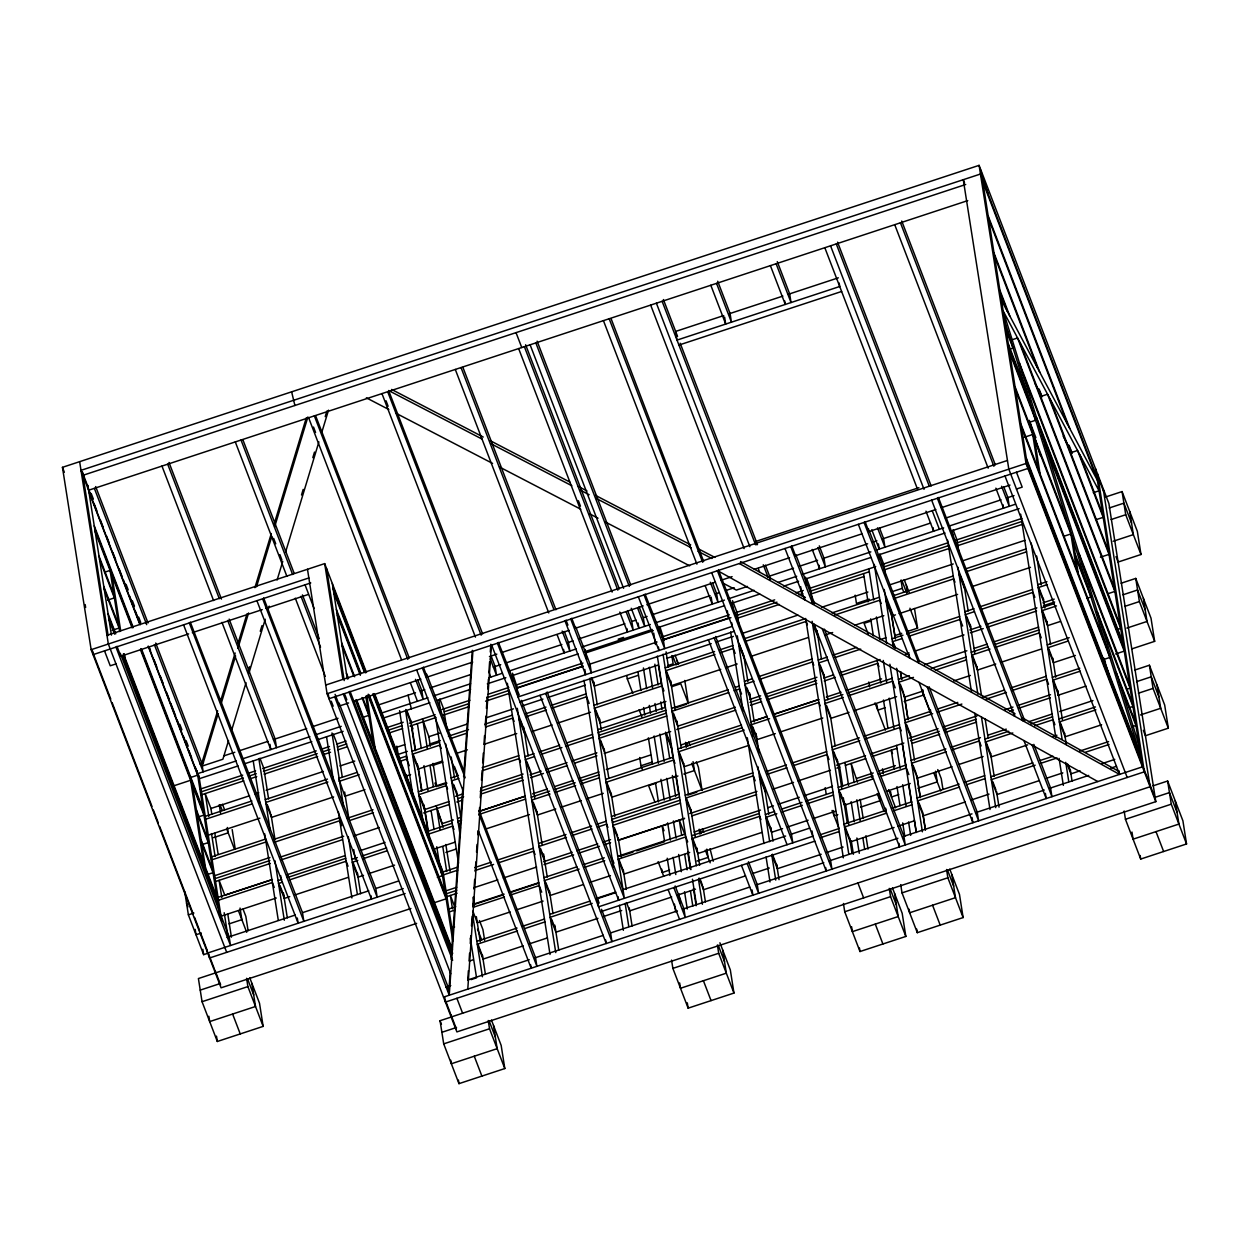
<?xml version="1.0" encoding="UTF-8"?>
<svg xmlns="http://www.w3.org/2000/svg" width="1249" height="1249" viewBox="0 0 1249 1249"><rect width="100%" height="100%" fill="white"/><g stroke="black" fill="none" stroke-linecap="round" stroke-linejoin="round"><path stroke-width="1.5" d="M448.797 992.315L450.264 970.941M451.061 959.294L462.817 788.306M463.629 776.644L472.309 650.354M334.716 696.833L449.25 995.219L472.887 651.307M467.719 980.387L468.391 970.676M469.062 960.965L469.593 953.19M470.264 943.479L470.795 935.704M471.466 925.993L472.122 916.266M472.793 906.555L473.465 896.844M473.996 889.069L474.667 879.358M475.198 871.583L475.869 861.872M476.54 852.146L477.071 844.386M477.743 834.66L478.008 830.772M479.07 815.238L479.616 807.463M480.272 797.752L480.943 788.041M481.474 780.266L482.145 770.539M482.676 762.78L483.347 753.053M484.019 743.342L484.55 735.567M485.221 725.856L485.892 716.145M486.423 708.37L487.219 696.708M487.75 688.933L488.421 679.222M488.952 671.447L489.624 661.736M490.295 652.025L490.826 644.25M467.782 989.114L491.419 645.202M154.361 644.625L203.181 771.82L201.823 763.139L217.638 710.868M220.448 701.532L235.14 653.008M237.966 643.672L247.005 613.805M254.905 587.67L271.298 533.526M274.124 524.205L306.317 417.791M218.091 713.772L202.276 766.027L222.884 759.236L228.536 740.579M221.479 702.562L235.593 655.897M237.856 648.434L248.582 612.962M256.498 586.827L271.751 536.43M274.577 527.094L307.894 416.963M248.41 670.479L249.535 666.747M260.276 631.276L261.962 625.687M301.509 495.01L303.195 489.405M312.812 457.68L314.498 452.076M325.224 416.604L326.926 411.015M231.924 729.369L246.037 682.703M248.863 673.367L265.241 619.239M268.067 609.902L269.206 606.171M277.106 580.036L282.758 561.379M285.584 552.042L318.901 441.896M321.727 432.576L328.518 410.172M416.635 923.386L221.073 987.818L91.146 649.683L62.45 467.329L979.091 165.352L1108.893 503.519L1155.809 801.655L456.884 1031.908L327.082 693.741L307.488 569.279M82.918 475.323L965.711 184.493M88.632 490.233L967.741 200.621M723.717 315.575L675.647 331.422L677.005 340.103L839.718 286.505L839.172 283.023M729.26 313.749L782.873 296.091M788.431 294.264L838.344 277.824M678.925 345.067L841.623 291.47M104.885 572.12L110.053 570.418L119.67 631.604M107.492 600.16L114.362 597.896L99.483 559.099M112.238 630.292L119.108 628.028L104.213 589.231M106.977 635.335L324.678 563.611L366.488 672.54M1011.831 339.853L1017.56 337.964L1114.857 591.433L1107.988 593.697M91.146 649.683L308.846 577.959M1010.176 348.971L1013.033 348.018L1006.148 330.095M310.767 582.94L93.066 654.648L92.457 650.807M120.575 656.303L188.646 633.883M192.33 632.665L262.228 609.637M265.912 608.435L308.222 594.493M115.97 663.906L110.24 665.795L104.526 650.885M1024.118 437.337L1032.72 434.496L1038.122 468.89M918.905 487.688L756.207 541.285L756.753 544.751M325.708 685.061L1007.443 460.459M327.082 693.741L1026.022 463.473L979.091 165.352M339.353 706.013L348.627 702.968M354.185 701.126L420.866 679.159M426.424 677.333L472.747 662.079M489.421 656.584L496.821 654.133M502.379 652.306L569.076 630.339M574.634 628.512L643.173 605.921M646.888 604.703L715.427 582.128M720.985 580.285L732.101 576.632M754.334 569.31L789.524 557.71M795.082 555.883L861.779 533.901M869.195 531.465L935.876 509.498M941.434 507.656L1009.988 485.08M1016.467 489.03L1022.197 487.141L1016.467 472.231M199.778 763.81L203.462 762.593M223.727 755.91L234.796 752.273M238.481 751.055L267.973 741.344M273.5 739.517L306.676 728.589M312.203 726.777L338.011 718.269M378.572 704.904L415.48 692.742M421.038 690.916L424.754 689.698M430.312 687.856L471.076 674.429M493.308 667.107L500.724 664.671M506.282 662.829L561.878 644.515M567.436 642.689L572.994 640.862M578.552 639.02L624.875 623.766M632.291 621.315L635.991 620.097M643.407 617.662L647.107 616.444M652.665 614.602L710.119 595.679M715.677 593.853L719.377 592.635M726.793 590.184L734.209 587.748M770.118 579.567L769.571 576.101L793.505 568.217M799.063 566.375L817.595 560.27M823.153 558.444L867.618 543.799M873.176 541.957L876.892 540.739M882.45 538.912L930.63 523.034M945.446 518.148L1001.042 499.834M1006.6 498.008L1014.016 495.572M747.464 586.421L736.364 590.09L724.248 583.798M363.678 717.067L368.83 715.365L361.976 697.52M197.451 773.709L236.155 760.953M243.539 758.533L309.893 736.66M315.419 734.849L341.227 726.34M381.772 712.992L427.97 697.769M433.528 695.943L470.592 683.734M489.124 677.629L502.098 673.352M509.498 670.9L576.211 648.934M581.769 647.091L650.339 624.516M655.897 622.673L724.451 600.098M728.167 598.88L754.099 590.324M778.189 582.393L796.721 576.289M802.28 574.446L870.85 551.871M876.408 550.028L943.666 527.874M948.662 526.219L1015.375 504.253M190.8 777.424L197.685 775.161L148.163 646.139M618.146 639.191L623.626 637.38M173.424 785.949L190.597 780.282L203.54 862.497M238.075 765.934L199.356 778.689L148.631 646.514M243.602 764.107L311.797 741.641M317.324 739.814L343.132 731.321M383.677 717.956L429.875 702.734M437.291 700.299L470.639 689.307M487.329 683.812L505.861 677.707M511.419 675.881L578.115 653.898M583.673 652.072L652.243 629.48M657.801 627.654L724.514 605.671M731.914 603.236L759.72 594.071M783.81 586.14L798.626 581.253M806.042 578.818L870.896 557.444M878.312 555.009L945.025 533.026M950.583 531.2L1019.137 508.608M585.719 652.915L653.321 630.651M1093.297 492.684L1099.026 490.795L1003.134 310.876L1139.104 745.434M199.918 789.212L242.696 775.129M247.927 773.396L255.623 770.867M262.696 768.541L316.247 750.899M321.789 749.072L329.471 746.527M336.559 744.201L346.098 741.063M386.409 727.777L403.208 722.25M441.927 709.494L469.889 700.283M488.25 694.225L508.796 687.465M515.978 685.092L582.924 663.032M662.032 636.974L729.307 614.82M735.895 612.635L774.677 599.863M795.847 592.885L803.263 590.449M809.758 588.31L875.705 566.593M881.95 564.532L948.334 542.659M955.204 540.395L1022.088 518.351M200.683 792.007L243.336 777.955M248.692 776.191L256.264 773.693M263.461 771.336L317.199 753.631M322.539 751.867L329.939 749.431M337.324 746.996L346.738 743.889M387.174 730.571L402.131 725.638M409.516 723.202L435.183 714.756M444.41 711.711L468.531 703.765M486.891 697.723L509.077 690.416M516.43 687.996L582.908 666.092M664.343 639.254L729.026 617.958M736.348 615.538L776.972 602.159M799.063 594.883L802.826 593.634M810.117 591.23L869.304 571.73M884.245 566.812L948.85 545.532M958.014 542.519L1022.541 521.255M583.158 666.341L516.664 688.246L518.038 696.942L732.289 626.342L731.742 622.876M588.701 664.515L657.036 642.002M662.579 640.175L730.93 617.662M201.323 794.848L243.789 780.859M251.174 778.424L256.716 776.597M264.101 774.161L317.652 756.519M323.194 754.693L330.579 752.257M337.964 749.822L347.191 746.793M389.672 732.788L402.584 728.542M409.984 726.106L435.807 717.597M443.176 715.162L468.984 706.669M485.58 701.204L509.53 693.304M736.848 618.411L779.235 604.454M810.57 594.134L864.027 576.523M883.059 570.247L949.318 548.42M956.672 546L1022.931 524.174M1105.568 497.008L1122.07 491.575L1137.339 531.356L1140.993 554.509L1118.074 562.066L1115.997 556.632M519.943 701.907L734.209 631.323M1109.237 507.984L1123.897 503.144L1131.532 523.034M210.738 808.54L249.519 795.769M255.061 793.942L258.746 792.725M266.131 790.289L323.382 771.445M339.993 765.965L354.763 761.094M393.544 748.323L404.629 744.669M428.626 736.769L439.695 733.116M447.064 730.696L467.345 724.014M485.767 717.941L513.417 708.839M522.628 705.794L542.909 699.112M548.436 697.301L585.297 685.155M666.997 658.239L711.243 643.657M716.77 641.845L733.366 636.381M742.577 633.337L797.877 615.117M821.826 607.233L867.914 592.042M888.788 585.172L953.206 563.955M962.401 560.91L1024.976 540.302M1096.325 519.6L1103.195 517.336L1077.544 450.499L1071.814 452.388L1069.097 445.315M658.27 665.014L594.321 686.076L591.136 677.785M198.81 816.799L203.962 815.097L140.497 649.745M204.711 816.503L251.876 800.968M448.407 736.223L468.5 729.588M484.955 724.17L512.355 715.146M745.388 638.38L805.683 618.52L843.34 857.829M399.539 758.034L398.15 754.412L407.315 751.398M429.313 744.154L440.304 740.532M632.853 693.398L627.31 678.925L638.301 675.303M667.637 665.639L673.133 663.828L671.837 655.553M869.288 599.208L856.455 603.423L855.159 595.164M893.129 591.355L902.293 588.326L900.982 580.067M1111.048 519.553L1125.724 514.729L1122.07 491.575M1064.023 536.227L1070.893 533.963L1076.31 568.357M205.164 819.391L252.329 803.856M265.319 799.579L327.441 779.111M411.983 751.258L439.476 742.203M450.686 738.502L467.142 733.085M485.408 727.074L512.808 718.05L514.088 721.36M525.845 713.741L545.954 707.121M551.433 705.326L586.14 693.882M665.202 667.84L714.537 651.588M720.017 649.777L732.804 645.577M745.84 641.268L806.136 621.409L807.4 624.734M831.959 612.9L879.468 597.256M965.836 568.795L1026.116 548.936M327.894 782.015L265.772 802.467L271.501 817.392L333.624 796.924M356.933 772.444L338.666 778.455L344.849 796.269L364.942 789.649M398.946 758.596L406.253 756.191L407.533 759.501M526.297 716.645L546.406 710.025M551.886 708.214L586.593 696.786L589.138 703.406M714.99 654.476L665.655 670.729L671.384 685.654L720.72 669.402M720.47 652.681L733.257 648.465L735.161 653.43M834.238 615.195L879.921 600.144L881.185 603.47M892.957 595.851L953.252 575.992M966.289 571.699L1026.584 551.824M339.119 781.359L359.212 774.739M399.415 761.5L406.721 759.08L406.253 756.191M893.41 598.755L953.705 578.88L954.97 582.206M593.962 705.31L661.564 683.047M207.272 835.503L259.87 818.173M456.416 753.428L467.376 749.822M483.831 744.404L516.711 733.569M751.57 656.193L808.212 637.536M441.99 761.219L418.165 769.072L412.435 754.162L439.929 745.091L441.209 748.416M532.027 731.555L552.136 724.935M557.616 723.14L590.496 712.305M726.2 667.591L737.16 663.984M825.355 634.929L832.661 632.525M854.581 625.296L883.824 615.663M972.019 586.608L1030.472 567.358M213.517 837.657L228.192 832.818L227.349 827.478M432.216 765.606L442.802 762.109M671.603 686.731L680.767 683.718L688.402 703.609L684.764 680.455M871.427 620.909L864.089 623.329L868.258 634.18M1113.187 541.254L1133.358 534.619L1129.705 511.466M405.129 776.41L410.609 774.614M895.486 614.867L891.833 616.069L886.103 601.159M899.139 613.665L957.608 594.399M201.417 844.855L208.302 842.591L196.842 812.74M1100.431 557.21L1109.034 554.384L1047.552 394.231L1041.822 396.12L1039.106 389.048M665.92 701.454L600.144 723.124L594.415 708.214L662.017 685.935L663.937 690.916M211.097 857.017L265.522 839.094M451.139 777.94L458.445 775.535M482.192 767.713L518.741 755.676M597.787 729.635L665.389 707.356M744.451 681.314L751.757 678.91M759.064 676.49L812.053 659.035M1037.778 584.673L1046.912 581.675M211.549 859.921L265.975 841.982M273.531 839.5L339.306 817.83M418.353 791.788L445.862 782.733M458.898 778.424L451.592 780.844L457.321 795.754M482.645 770.602L519.194 758.565L520.458 761.89M524.923 756.675L534.057 753.662M539.537 751.867L559.63 745.247M566.937 742.843L592.526 734.412M665.858 710.244L598.255 732.523L599.52 735.833M671.572 708.37L728.214 689.698M735.52 687.293L739.174 686.091M754.037 681.189L744.904 684.202L750.633 699.128M759.533 679.394L812.506 661.939L813.786 665.249M818.236 660.05L827.369 657.036M832.849 655.225L856.611 647.404M880.358 639.582L885.838 637.771M964.899 611.729L974.033 608.716M979.513 606.92L1032.501 589.466M1047.365 584.563L1038.231 587.576L1043.961 602.486M438.102 786.074L446.908 783.17M676.068 707.683L686.638 704.186M894.643 635.663L901.7 633.337M906.993 631.604L917.562 628.122L914.487 608.528M273.984 842.388L339.759 820.718L341.664 825.698M347.425 818.204L372.998 809.774M534.51 756.566L525.376 759.579L531.106 774.489M541.816 754.162L561.909 747.542M565.563 746.324L592.978 737.3M598.708 735.411L666.31 713.148M728.667 692.602L672.04 711.259L677.754 726.184L735.318 707.215M734.162 690.791L739.642 688.98L741.547 693.96M827.837 659.925L818.688 662.938L824.418 677.864M835.144 657.52L860.717 649.105M892.02 638.785L902.98 635.179M906.649 633.961L959.622 616.506M974.485 611.62L965.352 614.633L971.082 629.543M981.792 609.215L1032.954 592.354L1034.859 597.334M349.704 820.484L373.467 812.662M666.763 716.036L599.161 738.315L604.891 753.225M901.622 638.676L892.473 641.674L895.033 648.309M908.929 636.256L960.075 619.41L962.62 626.046M206.163 874.956L213.033 872.692L201.573 842.856M213.641 876.033L269.878 857.501M455.588 796.331L463.16 793.833M481.068 787.932L523.097 774.083M749.572 699.471L760.641 695.834M766.183 694.007L816.924 677.286M1042.993 602.814L1054.203 599.114M214.531 878.781L269.878 860.545M279.714 857.314L343.678 836.237M449.016 801.53L424.535 809.602L418.821 794.676L446.315 785.621L447.595 788.931M458.086 798.548L463.629 796.721M480.241 791.242L522.753 777.253M530.091 774.817L541.176 771.179M545.719 769.681L567.03 762.655M572.51 760.844L596.881 752.819M750.024 702.375L761.125 698.722M766.636 696.895L816.503 680.471M823.794 678.066L833.551 674.85M840.374 672.602L880.108 659.519M969.833 629.949L980.933 626.295M986.429 624.484L1036.857 607.873M1043.508 605.687L1054.656 602.018M1041.416 607.841L1054.203 603.626M214.797 881.747L270.377 863.434M281.462 859.78L342.398 839.703M353.483 836.049L379.321 827.541M423.645 812.943L449.468 804.434M456.853 801.999L462.38 800.172M480.803 794.114L523.206 780.141M530.575 777.705L543.471 773.459M547.171 772.241L567.436 765.559M574.805 763.139L596.928 755.848M604.297 753.428L670.666 731.555M676.786 729.541L735.77 710.119M750.508 705.248L761.578 701.61M767.105 699.783L816.877 683.39M824.246 680.97L835.3 677.317M840.827 675.506L877.704 663.36L878.968 666.669M905.509 654.195L909.163 652.993M914.658 651.182L963.978 634.929M970.348 632.837L983.228 628.59M986.913 627.373L1036.592 611.011M1121.071 583.236L1135.747 578.412L1151.016 618.193L1154.654 641.346L1131.75 648.902M1056.498 605.921L1041.869 610.73L1047.599 625.655L1060.385 621.44M1086.63 598.396L1090.923 596.975L1075.686 557.273M1122.898 594.821L1137.558 589.981L1145.208 609.871M217.467 897.547L271.892 879.624M457.509 818.47L461.162 817.268M479.429 811.241L525.111 796.191L479.163 811.46M750.836 721.828L767.276 716.411M774.583 714.006L818.438 699.565M224.414 895.377L272.423 879.561M287.192 874.706L344.427 855.846M361.055 850.366L385.051 842.451M453.356 819.953L442.302 823.606L436.12 805.792M532.62 793.849L547.359 788.993M554.728 786.558L573.166 780.484M578.693 778.658L598.974 771.991M606.343 769.556L650.588 754.989M680.674 745.075L741.5 725.029M754.396 720.782L767.308 716.536M774.677 714.1L818.907 699.534M826.292 697.098L841.03 692.243M846.557 690.416L881.575 678.878M924.541 664.733L966.867 650.791M974.236 648.356L987.116 644.109M994.469 641.689L1038.637 627.139M217.919 900.435L272.344 882.512L274.265 887.477M278.074 880.623L281.728 879.421M287.208 877.61L345.676 858.36M426.565 831.709L452.232 823.247M461.615 820.156L457.961 821.358L460.506 827.993M479.897 814.145L525.564 799.095M531.293 797.205L549.56 791.179M555.056 789.384L575.149 782.764M580.629 780.953L598.896 774.926M677.957 748.885L741.906 727.824M769.556 718.706L751.289 724.732L757.019 739.642L775.286 733.631M775.036 716.91L818.891 702.453L820.156 705.779M824.621 700.564L842.888 694.553M848.368 692.742L892.223 678.301M971.285 652.259L987.725 646.841M995.031 644.437L1038.887 629.98M282.18 882.309L278.527 883.511L284.257 898.437L289.737 896.626M289.503 879.905L346.129 861.248L348.049 866.228M351.859 859.359L357.339 857.548M362.819 855.752L386.581 847.915M427.033 834.597L452.7 826.135L453.965 829.461M550.028 794.083L531.746 800.094L537.476 815.019L555.743 808.993M555.508 792.272L575.602 785.652M581.082 783.841L599.348 777.83M744.185 730.119L678.41 751.789L684.14 766.699L748.089 745.637M843.34 697.442L825.074 703.468L830.804 718.378L849.07 712.367M848.82 695.646L892.676 681.189L895.221 687.824M898.406 679.3L909.366 675.693M931.286 668.465L966.008 657.036M990.004 649.137L971.738 655.147L977.467 670.073L995.734 664.046M995.484 647.325L1039.34 632.884L1041.244 637.849M207.178 953.487L203.649 954.642L188.38 914.861L193.892 913.05M642.361 769.384L640.971 765.762L651.962 762.14M1124.725 606.389L1139.385 601.565L1135.747 578.412M357.807 860.452L352.312 862.247L358.041 877.173L363.521 875.362M363.287 858.641L387.034 850.819M913.472 677.38L898.858 682.204L904.588 697.114L922.855 691.103M935.407 670.167L966.461 659.925M605.624 779.407L673.227 757.144M220.027 916.563L276.263 898.031M485.611 829.055L529.467 814.613M780.766 731.82L822.794 717.972M1047.255 644.89L1069.175 637.661M295.217 894.83L348.206 877.376M434.59 848.914L454.761 842.263M561.238 807.197L581.331 800.578M586.811 798.767L603.251 793.349M854.55 710.556L896.579 696.708M1001.214 662.251L1041.401 648.996M1067.801 641.159L1047.708 647.778L1053.438 662.704L1075.358 655.475M369.001 873.566L394.59 865.135M953.924 680.877L970.364 675.459M1117.262 629.621L1120.696 628.481L1022.322 372.202M675.756 776.16L611.807 797.221L606.077 782.311L673.679 760.032L674.96 763.358M201.308 933.019L196.015 934.752L195.187 929.412M229.02 923.885L241.853 919.654L240.027 908.07M445.893 852.442L456.463 848.945M655.944 783.232L648.606 785.652L654.851 801.936M674.273 777.19L677.942 775.988M683.859 774.037L694.444 770.555L693.039 761.64M885.104 707.746L877.766 710.166L876.923 704.811M904.198 701.454L923.589 695.053L922.761 689.713M1126.863 628.091L1147.019 621.456L1143.381 598.302M227.099 937.484L295.17 915.064M302.523 912.644L368.752 890.818M376.105 888.398L398.181 881.123M440.741 872.708L457.243 867.274M611.464 816.456L679.066 794.192M904.776 719.83L930.364 711.399M937.671 708.995L957.764 702.375M443.02 875.003L457.696 870.163M538.584 843.512L565.984 834.488M571.48 832.677L591.573 826.057M597.053 824.246L606.187 821.249M679.518 797.081L611.916 819.36L613.181 822.669M685.248 795.191L752.85 772.928M831.912 746.886L859.312 737.847M864.792 736.051L899.514 724.607M932.644 713.694L905.244 722.718L910.958 737.644M938.124 711.883L961.871 704.061M982.229 697.364L1004.149 690.135M1011.456 687.731L1046.162 676.302M403.224 888.601L207.599 953.049L206.991 949.209M437.337 877.36L442.489 875.658L372.733 693.944M1115.669 653.945L1124.256 651.119L1044.913 444.441M687.965 795.098L696.786 792.194M474.839 867.555L491.294 862.138M498.601 859.734L533.307 848.29M566.453 837.376L539.037 846.416L544.767 861.326M571.933 835.581L592.026 828.961M597.506 827.15L606.639 824.137L607.92 827.447M766.34 771.523L786.433 764.903M791.913 763.108L826.635 751.664M859.765 740.751L832.365 749.775L838.095 764.7M865.245 738.94L899.967 727.511L901.232 730.821M986.335 699.05L1006.429 692.43M1011.909 690.619L1046.631 679.191L1048.535 684.171M1052.361 677.301L1079.761 668.277M612.4 822.482L680.002 800.219M405.129 893.566L209.504 958.014L208.911 954.174M475.307 870.459L493.574 864.433M499.054 862.622L533.776 851.194L535.04 854.503M766.792 774.427L786.901 767.807M794.208 765.387L827.088 754.552L828.993 759.533M1080.213 671.166L1052.813 680.19L1058.543 695.115M680.471 803.107L612.869 825.37L618.583 840.296L684.358 818.626M445.081 891.13L456.744 887.29M909.288 738.19L938.077 728.713M943.635 726.887L976.983 715.896M445.55 894.019L456.744 890.334M543.565 861.732L572.167 852.302M576.851 850.756L597.756 843.871M603.126 842.107L610.542 839.656M689.713 813.583L756.925 791.429M836.611 765.184L865.495 755.661M870.74 753.943L903.87 743.03M910.724 740.766L939.248 731.368M944.088 729.775L976.125 719.221M1004.852 709.76L1013.001 707.075M1018.2 705.357L1050.518 694.709M410.905 908.476L198.404 978.545L202.057 1001.698L217.326 1041.479L263.149 1026.381L259.511 1003.228L249.8 977.905M446.002 896.907L457.103 893.254M473.714 887.774L497.789 879.858M503.331 878.031L536.617 867.056M544.018 864.62L573.619 854.878M579.161 853.036L599.504 846.338M605.062 844.511L610.605 842.685M618.005 840.249L667.934 823.794M673.554 821.951L684.624 818.298M692.008 815.862L756.629 794.583M773.24 789.103L793.537 782.42M798.095 780.922L830.46 770.258M836.83 768.151L839.687 767.214M845.417 765.325L865.682 758.658M873.035 756.223L896.985 748.338M912.051 743.374L939.701 734.271M945.228 732.445L976.577 722.109M1009.77 711.181L1013.454 709.963M1018.997 708.152L1050.331 697.816M1057.716 695.381L1085.943 686.091M1134.748 670.073L1149.408 665.233L1164.677 705.029L1168.33 728.183L1145.411 735.723L1143.335 730.306M434.106 902.777L446.127 898.812L368.002 695.303M200.23 990.114L220.402 983.478M1136.559 681.657L1151.235 676.817L1158.869 696.708M448.407 909.147L455.729 906.743M543.955 877.672L576.851 866.837M584.157 864.433L604.251 857.813M448.859 912.051L454.355 910.24M579.13 869.132L544.423 880.561L550.138 895.486L583.033 884.651M584.61 867.321L604.703 860.702M617.724 856.299L685.326 834.02M472.949 904.354L504.018 894.128M509.498 892.317L538.725 882.684M475.775 903.917L503.519 894.768M510.903 892.332L538.647 883.199M620.035 856.392L632.978 852.115M636.678 850.897L664.421 841.764M694.054 832.006L760.5 810.101M767.885 807.681L773.428 805.855M778.97 804.028L799.266 797.33M804.809 795.519L832.49 786.386M856.673 778.424L873.238 772.959M878.765 771.148L895.346 765.684M911.161 760.36L945.868 748.916M950.957 747.37L980.465 737.644M987.834 735.208L1006.272 729.135M1028.411 721.844L1052.376 713.944M1059.761 711.524L1092.937 700.58M1126.645 689.307L1130.08 688.168L1081.915 562.674M473.402 907.242L504.471 897.016M509.951 895.205L539.178 885.572L541.723 892.208M691.618 835.722L759.22 813.458M838.282 787.354L872.989 775.926M878.469 774.115L905.884 765.091M946.336 751.804L911.614 763.248L917.344 778.174L952.05 766.73M951.816 750.009L979.216 740.985L981.121 745.95M984.946 739.096L1008.692 731.258M1030.628 724.045L1052.548 716.817M765.403 814.457L774.552 811.444M781.858 809.04L801.952 802.42M805.605 801.218L833.005 792.194M873.441 778.814L838.735 790.258L844.465 805.168L879.171 793.74M880.764 776.41L906.337 767.979L908.882 774.614M1012.814 732.96L985.399 741.984L991.128 756.91L1027.677 744.872M1034.734 725.731L1053.001 719.721L1054.905 724.685M1058.918 718.987L1095.451 706.95M202.057 1001.698L247.88 986.601L246.584 978.326M1138.385 693.226L1153.061 688.402L1149.408 665.233M776.831 813.739L765.871 817.346L771.585 832.271L782.561 828.665M782.311 811.928L802.404 805.308M807.884 803.513L833.473 795.082M1095.904 709.838L1059.371 721.875L1065.1 736.801L1101.634 724.763M450.92 928.179L454.589 926.961M590.34 882.247L610.433 875.627M689.682 852.442L623.907 874.113L618.193 859.187L685.779 836.908L687.699 841.888M1129.518 707.59L1132.952 706.466L1100.213 621.159M510.201 911.942L477.305 922.761L472.856 911.161M515.681 910.131L543.081 901.107M959.373 764.326L983.119 756.504M761.749 832.474L697.801 853.535L692.087 838.61L759.689 816.346L760.953 819.656M886.478 791.335L910.24 783.498M1053.25 736.442L1056.904 735.239M788.041 826.854L808.134 820.234M813.614 818.423L835.534 811.21M669.605 870.069L662.267 872.489L661.751 869.179M697.098 861.014L708.105 857.392L706.809 849.117M837.814 814.66L834.145 815.862L833.302 810.523M860.577 807.151L879.967 800.765L878.859 793.646M891.427 796.987L898.765 794.583M917.874 788.291L937.265 781.89L935.579 771.211M1140.524 714.928L1160.696 708.292L1157.042 685.139M615.695 892.036L597.225 898.125L598.599 906.805L812.849 836.221L812.037 831.007M623.079 889.6L785.621 836.049M791.163 834.223L809.633 828.134M549.732 914.377L589.934 901.138M597.241 898.718L615.507 892.707M476.853 941.309L517.039 928.069M522.519 926.258L544.455 919.045M592.213 903.417L550.2 917.266L555.914 932.191L597.943 918.343M1132.515 726.59L1135.95 725.45L1119.135 681.642M917.078 797.986L959.107 784.138M964.587 782.327L984.68 775.707M517.492 930.958L477.305 944.197L483.035 959.123L523.222 945.883M524.799 928.553L544.907 921.934M886.087 810.273L844.059 824.121L849.788 839.047M891.567 808.478L911.661 801.842M959.56 787.026L917.531 800.874L923.261 815.8L965.29 801.952M966.867 784.622L985.133 778.611M990.863 776.722L1032.892 762.874M1040.198 760.469L1052.985 756.254M820.484 834.66L838.75 828.649M886.54 813.177L844.527 827.01L850.241 841.935L894.097 827.494M893.847 810.757L912.113 804.746M1035.171 765.169L991.331 779.61L997.045 794.536L1039.074 780.687M1040.651 763.358L1057.091 757.94M1079.355 751.211L1108.597 741.594M820.936 837.548L839.203 831.537M600.504 911.77L814.77 841.186M1085.303 752.304L1109.05 744.482M603.423 916.532L621.69 910.521M469.577 960.996L473.246 959.794M528.702 944.072L546.968 938.061M671.728 897.016L629.699 910.864L626.514 902.574M677.208 895.221L695.474 889.194M970.77 800.141L989.036 794.13M745.528 875.877L703.499 889.725L699.05 878.109M752.835 873.473L769.275 868.055M897.75 826.292L914.19 820.874M1046.381 778.283L1062.821 772.866M821.186 854.285L777.331 868.726L772.241 855.471M826.666 852.474L843.106 847.056M1080.057 770.836L1070.924 773.849L1067.114 763.904M1101.993 763.623L1114.779 759.408M445.862 987.194L450.748 985.586M468.094 979.872L529.233 959.732M534.791 957.905L603.329 935.329M497.414 643.219L611.948 941.621L610.589 932.925L677.426 910.911M682.984 909.085L749.681 887.102M757.097 884.667L823.778 862.7M829.336 860.858L897.89 838.282M903.449 836.455L971.987 813.864M975.688 812.646L1044.242 790.071M1049.8 788.244L1088.706 775.426M1110.939 768.104L1116.497 766.262M471.06 979.622L476.572 977.811M443.52 997.108L1142.476 766.839L1095.545 468.703M491.45 1020.09L501.161 1045.397L504.815 1068.551L458.976 1083.648L443.707 1043.867L440.054 1020.714L451.061 1017.092M1152.968 785.855L1167.628 781.015L1182.912 820.812L1186.55 843.965L1140.712 859.062L1125.443 819.282L1124.147 811.007M441.881 1032.299L456.541 1027.459M1154.794 797.424L1169.454 792.6L1177.089 812.49M443.707 1043.867L489.53 1028.77L488.234 1020.495M719.908 942.776L730.322 969.911L733.959 993.064L688.137 1008.162L672.868 968.381L718.69 953.284L717.394 945.009M892.473 887.961L902.184 913.284L905.837 936.438L859.999 951.535L844.73 911.754L890.568 896.657L889.257 888.382M949.755 869.101L959.482 894.409L963.12 917.562L917.297 932.675L902.012 892.879L947.85 877.782L946.555 869.507M1125.443 819.282L1171.281 804.184L1167.628 781.015M391.608 389.438L483.238 437.041M490.154 440.647L569.669 481.958M578.318 486.454L586.968 490.951M595.601 495.431L690.681 544.845M699.331 549.326L714.896 557.413M481.958 439.039L388.611 390.531L482.629 633.914M490.607 443.536L571.855 485.752M580.504 490.248L589.153 494.729M596.07 498.335L691.15 547.733M698.066 551.324L711.883 558.506M366.363 397.838L388.829 409.516M395.746 413.107L492.574 463.41M499.491 467.001L580.754 509.233M589.387 513.714L598.037 518.21M604.953 521.801L689.667 565.828M740.579 561.582L805.371 597.506M812.193 601.3L909.366 655.194M917.89 659.925L1015.078 713.819M1021.901 717.597L1119.088 771.507M739.33 563.533L1119.541 774.396L1118.995 770.93M717.613 570.684L1097.809 781.546M1001.479 300.369L1097.371 480.287L982.822 181.901M1034.843 383.021L1042.15 396.729M1063.149 436.135L1072.282 453.278M1125.724 514.729L1140.993 554.509M1097.887 476.572L1103.616 491.497M981.917 176.109L988.1 193.923M1098.823 482.364L980.465 174.033L80.998 470.342L140.263 624.703M1139.385 601.565L1154.654 641.346M988.209 216.046L1069.722 428.407M1079.885 454.886L1102.742 514.447M988.662 218.95L1067.38 424.02M994.032 253.094L1039.73 372.14M1049.894 398.618L1108.581 551.496M994.485 255.998L1037.388 367.752M964.54 183.01L963.276 179.684L1008.817 469.14L1127.191 777.471M1153.061 688.402L1168.33 728.183M999.871 290.158L1009.738 315.888M1019.902 342.351L1114.405 588.544M1000.324 293.047L1007.397 311.485M1005.695 327.207L1010.144 338.791M1019.418 362.975L1120.244 625.593M1008.349 344.053L1026.959 392.545M1036.248 416.729L1122.882 642.439M1008.802 346.941L1029.863 401.788M1039.137 425.956L1123.351 645.327M1009.254 349.829L1032.751 411.015M1042.025 435.198L1123.803 648.231M1009.707 352.733L1035.64 420.257L1029.91 422.146L1035.874 437.696M1015.094 386.878L1069.737 529.248M1079.027 553.432L1129.627 685.279M1015.546 389.782L1072.797 538.943L1078.215 573.322M1075.233 554.369L1088.035 587.733M1097.325 611.916L1132.5 703.562M1171.281 804.184L1186.55 843.965M1020.964 424.16L1106.973 648.231M1116.247 672.399L1135.497 722.562M1021.417 427.064L1109.861 657.458L1104.132 659.347L1105.459 662.813M1026.335 458.321L1140.868 756.707M1026.787 461.209L1141.336 759.611M1027.474 465.565L1142.008 763.951M1143.912 768.931L1155.356 798.767M1026.022 463.473L1155.809 801.655M1155.996 831.615L1163.631 851.506M1004.992 476.01L1119.541 774.396M901.731 221.026L995.312 464.831M1003.696 486.673L1007.896 497.586L1009.254 506.267L1001.589 486.283M900.451 222.79L993.907 466.283M1039.043 587.998L1043.508 599.598M894.721 224.679L988.178 468.172M995.859 488.172L1003.525 508.156L1002.978 504.674M1042.696 611.151L1047.146 622.751M1048.52 648.2L1052.985 659.8M1053.625 680.611L1058.075 692.227M1060.182 722.297L1064.648 733.897M1067.926 764.326L1070.471 770.961M953.143 529.873L956.953 539.818L959.076 553.276M1024.758 720.751L938.389 497.461M1033.829 744.373L1050.565 787.978L1051.939 796.675L1032.158 745.138M937.39 498.273L1022.79 720.735L1022.338 717.847M837.564 242.165L931.161 485.97M836.284 243.93L929.053 485.611M931.66 500.162L1014.594 716.192L1014.141 713.304M1023.961 740.595L1046.209 798.548M959.794 574.524L964.244 586.124L968.162 610.98M958.982 574.103L964.696 589.028M830.554 245.819L924.026 489.311M932.394 511.122L939.373 529.295M966.804 616.709L970.629 626.655M824.824 247.708L917.593 489.389M925.962 511.184L933.643 531.184L933.097 527.702M972.549 655.569L976.999 667.169M986.226 742.406L990.676 754.006M992.783 781.687L995.953 789.977M904.198 579.645L909.053 592.307M901.856 580.363L906.712 593.025M777.284 261.634L789.649 293.858L791.023 302.539L776.129 263.758M879.53 528.015L883.574 538.538L884.948 547.218L877.532 527.921M902.293 588.326L903.683 591.948M909.928 608.232L917.562 628.122M770.399 265.647L785.293 304.428L784.747 300.962M871.802 529.795L879.218 549.107L878.39 543.893M879.811 554.025L883.636 563.97L885.447 575.508M869.117 530.497L919.342 661.314M929.115 686.763L977.233 812.147L978.607 820.827L927.211 686.934M865.057 521.614L868.882 531.574L868.43 528.67M918.733 663.125L864.058 522.441M858.344 524.33L909.647 657.989L909.194 655.101M919.014 682.391L972.877 822.716L972.05 817.502M921.512 689.635L930.536 713.148M886.29 599.91L891.38 613.181M893.941 643.75L895.205 647.076M937.78 769.587L941.246 778.627L942.933 789.321M900.31 684.28L903.495 692.571M933.784 772.85L940.731 790.945M906.696 724.81L910.505 734.755M913.066 765.325L916.251 773.615M947.413 869.819L953.658 886.103M918.999 802.951L922.168 811.241M947.85 877.782L963.12 917.562M717.707 281.259L730.072 313.483L731.43 322.164L716.551 283.382M819.282 545.875L823.997 558.162L825.355 566.843L817.954 547.546M874.987 702.922L885.4 730.056M892.52 753.537L891.255 750.227L894.268 769.353M710.822 285.272L725.7 324.053L724.607 317.105M812.225 549.435L819.625 568.732L819.079 565.266M888.648 789.758L895.595 807.838M932.566 905.228L940.2 925.119M806.479 578.178L810.304 588.138L812.115 599.676M795.8 554.65L814.629 603.704M824.387 629.153L903.917 836.299L905.275 844.98L822.264 628.731M791.725 545.782L795.551 555.727M790.742 546.594L812.896 604.329L812.443 601.44M785.012 548.483L804.699 599.785L804.247 596.897M814.067 624.188L899.545 846.869L898.999 843.403M813.77 624.5L817.595 634.445M812.958 624.078L818.048 637.333M877.204 793.537L884.136 811.616M820.156 665.014L823.965 674.96M826.526 705.544L829.711 713.835M890.131 888.695L896.376 904.979M663.406 299.541L677.551 336.387M680.174 343.21L757.472 544.595M765.372 565.173L769.571 576.101M662.126 301.306L755.583 544.798M763.264 564.798L768.151 577.506M890.568 896.657L905.837 936.438M833.817 751.851L837.626 761.796M656.396 303.195L749.868 546.687M758.237 568.498L759.626 572.136M840.187 792.334L844.012 802.28M650.667 305.084L744.139 548.576M832.053 810.445L839 828.524M875.284 924.104L882.918 943.994M857.907 882.996L863.637 897.906M732.507 600.691L736.972 612.291L739.08 625.749M718.409 569.934L830.585 860.452L831.943 869.148L717.41 570.746M739.346 644.109L743.795 655.709L747.87 681.532M711.68 572.635L826.214 871.021L825.667 867.555M738.534 643.688L744.263 658.598M611.136 318.776L703.655 561.488M712.695 583.314L716.614 593.54L717.988 602.221L710.306 582.237M609.169 318.76L702.641 562.253M746.996 687.949L750.181 696.224M603.439 320.65L696.911 564.142M705.279 585.937L712.258 604.11L711.165 597.163M752.741 726.809L756.566 736.754M715.568 636.49L791.429 834.145L792.803 842.825L714.147 637.927M708.417 639.816L787.073 844.714M760.298 777.253L764.763 788.853M759.486 776.831L765.215 791.757M755.208 780.797L753.303 775.816L685.701 798.095L691.431 813.005M766.683 817.767L771.133 829.383M772.428 854.222L776.878 865.838M675.038 655.132L678.519 664.171M672.696 655.866L676.177 664.905M659.815 626.498L664.249 640.3M748.494 861.794L757.253 884.62L758.611 893.3L747.167 863.465M645.077 594.102L663.328 639.941L664.687 648.621L644.078 594.914M638.348 596.803L658.957 650.51L658.41 647.029M741.438 865.354L752.882 895.19L752.07 889.975M666.466 671.15L670.932 682.766M537.132 341.164L630.714 584.954M639.098 606.78L643.282 617.693L644.656 626.389L637.677 608.216M535.837 342.913L629.309 586.406M688.714 741.968L690.104 745.591M696.349 761.859L698.425 767.292L702.079 790.445L691.665 763.326M686.372 742.702L687.762 746.324M673.492 713.335L677.301 723.28M530.107 344.802L623.579 588.295M631.245 608.279L638.926 628.263L638.098 623.064M525.61 344.771L619.332 588.904M627.654 610.62L631.822 621.471L633.196 630.152L626.217 611.979M524.377 346.691L617.849 590.184M679.222 752.195L683.687 763.81M516.024 332.64L521.77 347.55M578.381 500.74L580.457 506.173M518.647 348.58L612.119 592.073M619.801 612.057L627.466 632.041L626.92 628.575M666.544 733.6L670.994 745.216L673.07 758.408M665.733 733.179L671.462 748.104M702.375 828.805L703.765 832.427M710.01 848.696L713.21 861.248M700.033 829.539L701.423 833.145M686.513 798.517L690.978 810.117M705.326 850.163L710.181 862.809M692.898 839.031L697.348 850.647M639.098 709.666L641.877 716.895M685.014 834.972L679.284 820.062L681.689 835.362M700.502 880.186L702.406 885.166M718.253 945.321L724.514 961.589M718.69 953.284L733.959 993.064M664.015 830.694L662.111 825.714L664.515 841.014M575.789 627.06L590.168 664.53M675.163 885.963L683.921 908.772L685.279 917.453L673.836 887.617M571.745 618.255L575.555 628.2M570.746 619.067L591.355 672.774L589.996 664.093M591.948 678.207L593.868 683.187M566.016 620.144L567.92 625.109M658.114 861.638L663.656 876.111M703.406 980.715L711.056 1000.605M565.016 620.956L585.64 674.663L584.813 669.448M668.106 889.507L679.55 919.342M595.882 710.291L599.692 720.236M462.911 367.378L555.946 609.731M564.298 631.479L568.467 642.345L569.841 651.026L562.159 631.042M461.022 367.565L553.791 609.231M600.613 740.392L603.798 748.682M455.292 369.454L548.764 612.947M557.132 634.742L564.111 652.915L563.564 649.449M606.905 782.733L611.354 794.333M614.321 827.462L617.506 835.737M619.004 859.609L623.454 871.209M612.026 858.297L613.93 863.262M547.14 691.993L623.001 889.631M545.719 693.414L624.375 898.312L589.731 678.379M539.99 695.303L618.645 900.201L618.099 896.72M512.527 673.164L517.586 688.605M519.209 694.897L498.413 642.408M521.301 700.346L599.13 903.089M601.518 909.303L610.589 932.925M491.684 645.109L606.233 943.51L605.687 940.029M520.443 721.126L524.268 731.071M518.991 719.049L524.721 733.975M490.966 655.647L495.135 666.513L496.509 675.194L490.233 658.832M387.69 391.718L481.162 635.21M526.828 761.656L530.013 769.946M386.035 400.788L388.111 406.237M381.96 393.607L475.432 637.099M488.687 671.619L490.779 677.083M533.198 802.17L537.023 812.115M540.489 848.493L543.674 856.783M545.875 882.637L549.685 892.582M551.652 919.342L555.462 929.287M439.835 698.972L443.645 708.917L446.97 730.072M426.721 674.195L463.691 770.492M479.038 810.476L535.54 957.655L536.898 966.336L479.148 814.161M423.364 667.138L427.174 677.083M465.19 777.799L422.365 667.95M454.386 766.449L457.868 775.488M416.635 669.839L463.27 791.32L462.817 788.431M478.617 831.319L531.184 968.225L530.638 964.759M409.266 657.973L315.654 415.855M417.619 679.768L421.803 690.666L423.177 699.346L415.495 679.362M314.358 415.886L407.83 659.378M453.684 784.575L456.228 791.21M313.499 427.049L315.575 432.451M308.628 417.759L401.397 659.441M410.468 683.062L417.447 701.235M294.905 405.488L291.626 391.827M411.343 708.839L408.08 695.193M434.949 783.045L436.338 786.651M407.236 711.587L411.686 723.187M405.784 709.494L410.874 722.765M412.951 728.854L411.67 725.544L415.574 750.321M479.475 920.575L482.941 929.615L484.628 940.31M413.247 754.583L417.712 766.183M477.555 929.272L481.724 940.122M478.117 944.619L482.567 956.234M406.721 759.08L409.266 765.715M420.273 796.753L425.363 810.023M405.784 774.318L412.029 790.586M374.856 694.35L443.036 871.958L452.887 934.58M332.765 586.406L365.551 671.806M373.919 693.617L441.584 869.866M333.218 589.294L365.301 672.883M373.67 694.694L442.037 872.77M454.823 907.071L450.374 895.471L452.481 908.866M333.67 592.198L364.365 672.149M336.403 609.559L360.82 673.164M369.189 694.959L445.222 893.035M336.871 612.447L360.586 674.241M368.252 694.225L445.674 895.923M337.324 615.351L360.337 675.319M489.108 1020.808L495.353 1037.092M341.648 642.845L354.669 676.771M362.897 698.191L368.377 712.476M489.53 1028.77L504.815 1068.551M342.101 645.733L353.748 676.084M346.426 673.242L348.518 678.691M356.886 700.502L452.45 949.443M355.949 699.752L452.216 950.52M355.715 700.83L452.669 953.409M451.748 954.564L350.032 691.29M452.638 960.309L349.033 692.102M305.037 584.829L314.108 608.482M344.943 694.834L346.847 699.815M343.303 693.991L450.717 973.83M242.899 439.804L294.077 573.119M302.445 594.914L319.182 638.52M456.884 998.294L462.614 1013.22M241.026 440.038L292.641 574.509M301.009 596.304L320.54 647.185M339.072 703.062L447.891 986.538L449.25 995.219M474.261 1056.217L481.895 1076.107M335.075 694.35L339.525 705.95M273.64 538.366L275.717 543.783M279.854 554.587L281.931 560.005M235.296 441.927L286.911 576.382M295.295 598.193L325.286 676.333M331.25 701.22L333.171 706.185M445.612 1000.839L450.062 1012.439M456.431 1029.02L450.702 1014.094L451.154 1016.998L1150.095 786.745L1103.164 488.609M333.264 734.084L337.089 744.029L342.226 776.659M440.054 1020.714L441.443 1024.336M263.633 597.974L375.808 888.492L377.182 897.172L262.633 598.786M256.904 600.675L371.453 899.061L370.906 895.595M353.139 862.669L357.589 874.284M168.99 462.458L221.448 599.083M229.145 619.129L275.139 738.986L276.513 747.667L227.693 620.472M167.694 464.191L219.309 598.661M161.964 466.08L213.579 600.55M221.963 622.361L270.783 749.556L269.956 744.342M259.948 758.237L263.758 768.182L268.597 798.892M267.224 804.543L270.409 812.834M190.301 622.127L302.477 912.644L303.85 921.34L189.302 622.939M183.572 624.828L298.121 923.23M279.995 885.603L283.804 895.549M222.463 804.231L224.539 809.664M220.121 804.965L222.197 810.398M95.658 486.579L148.038 623.048M155.719 643.048L201.823 763.139M226.803 829.195L234.437 849.101M94.362 488.359L146.679 624.641M91.224 493.542L93.316 498.991M126.087 584.391L128.179 589.84M132.363 600.753L134.455 606.202M138.655 617.1L140.747 622.548M179.809 724.311L181.901 729.759M186.085 740.657L188.177 746.121M82.45 472.419L88.179 487.344M88.414 488.796L92.598 499.694M93.987 503.331L96.782 510.591M100.263 519.678L103.058 526.953M106.54 536.04L109.334 543.299M112.832 552.386L115.611 559.661M119.108 568.748L121.887 576.008M123.292 579.645L127.476 590.558M129.568 596.007L133.752 606.905M135.142 610.542L140.029 623.267M149.099 646.888L150.489 650.51M153.986 659.597L156.765 666.872M160.262 675.959L163.041 683.219M166.539 692.305L169.318 699.581M170.723 703.218L175.609 715.927M176.999 719.565L181.183 730.462M183.275 735.926L187.459 746.824M188.849 750.462L191.643 757.721M195.141 766.808L197.233 772.257M88.866 491.684L139.794 624.344M243.071 909.163L245.85 916.391L248.083 930.646M94.237 525.845L133.3 627.607M141.668 649.402L203.056 809.305M94.705 528.733L132.363 626.857M140.731 648.668L203.509 812.209M95.158 531.637L132.129 627.935M238.387 910.615L246.709 932.316M99.03 556.211L113.909 594.992M196.39 809.852L207.834 839.687M62.45 467.329L64.355 472.294M224.82 895.236L219.106 880.326L221.807 897.485M103.761 586.343L118.655 625.125M201.12 839.952L212.58 869.788M108.101 613.837L115.767 633.821M123.432 653.805L216.904 897.313M108.554 616.725L114.83 633.087M123.198 654.882L217.357 900.201M247.443 978.638L253.703 994.907M109.006 619.629L114.58 634.164M122.948 655.975L217.826 903.089M121.028 655.163L229.145 936.812L230.519 945.493L115.97 647.107M247.88 986.601L263.149 1026.381M116.969 646.295L120.794 656.24L120.341 653.336M226.694 952.347L108.335 644.016L79.639 461.662M232.611 1014.032L240.245 1033.938M92.598 651.759L110.771 699.065M112.16 702.703L151.972 806.417M153.362 810.055L158.264 822.794M159.653 826.432L193.173 913.753M194.579 917.391L199.465 930.13M200.855 933.768L206.444 948.334M209.691 956.781L214.141 968.381M220.62 984.915L214.89 970.005L215.234 972.94M186.569 903.277L187.943 906.899M1004.867 321.914L1140.837 756.472M1029.348 420.367L1040.386 455.651M1103.726 658.082L1111.282 682.219M1175.262 800.906L1178.915 824.075L1133.077 839.172L1131.969 832.037M1097.449 473.683L1144.365 771.82L445.44 1002.073L444.613 996.874M1140.165 855.503L1140.712 859.062M1034.625 439.476L1040.042 473.855M980.996 170.317L1027.927 468.453L328.987 698.722L328.3 694.366M1036.654 556.039L1041.182 584.891M1043.305 598.365L1044.82 607.982M1046.943 621.44L1050.565 644.515M1052.688 657.989L1055.717 677.223M1057.841 690.681L1062.384 719.533M1064.491 732.991L1066.318 744.529M1070.252 769.54L1072.064 781.078M1031.221 543.05L1062.103 739.236M1065.74 762.312L1068.754 781.546M1020.652 514.166L1055.764 737.269M1059.09 758.424L1063.336 785.356M1045.382 793.349L1045.928 796.815M970.286 624.438L974.813 653.289M976.937 666.747L981.48 695.599M985.118 718.69L988.146 737.925M990.566 753.303L994.188 776.378M996.593 791.632L999.044 807.151M952.144 530.669L953.049 536.43M957.889 567.202L977.873 694.147M981.511 717.223L995.734 807.619M947.616 540.239L971.535 692.196M974.86 713.351L990.004 809.508M930.396 709.604L930.958 713.179M906.29 585.063L907.399 592.198M951.847 874.519L955.485 897.672L909.647 912.769L909.1 909.21M890.896 610.137L895.439 638.988M900.576 671.681L901.794 679.378M904.135 694.225L908.148 719.767M910.271 733.225L914.502 760.157M916.891 775.27L920.263 796.69M922.683 812.084L925.4 829.398M891.536 614.93L895.096 637.536M900.451 671.603L901.637 679.144M904.307 696.099L907.867 718.721M917.297 778.564L920.294 797.689M923.011 814.91L925.415 830.21M878.812 554.821L879.421 558.678M884.261 589.45L893.347 647.138M896.673 668.293L922.402 831.787M874.284 564.407L886.696 643.266M889.881 664.218L916.376 832.474M902.246 743.561L905.868 766.511M908.585 783.732L911.583 802.873M914.299 820.093L916.11 831.569M868.851 568.841L873.754 600.004M876.423 616.975L879.983 639.597M883.262 660.456L886.681 682.11M889.194 698.16L893.941 728.308M896.532 745.45L900.139 768.4M902.699 784.684L906.009 805.714M908.569 821.983L910.677 835.378M863.574 573.619L868.024 601.893M870.694 618.864L873.363 635.819M877.235 660.456L880.795 683.078M883.48 700.033L887.93 728.308M896.969 786.558L899.983 805.683M902.684 822.904L904.791 836.284M916.735 929.1L917.297 932.675M890.584 791.647L891.177 795.348M868.82 682.001L869.601 686.966M882.497 768.838L883.277 773.787M900.716 884.62L902.012 892.879M885.65 808.197L886.212 811.756M894.549 893.394L898.203 916.547L852.364 931.645L851.584 926.68M871.037 772.6L871.818 777.565M857.485 782.186L851.147 763.436L854.16 782.561M860.186 799.391L863.2 818.517M865.9 835.737L868.008 849.117M856.861 799.782L860.186 820.812M862.887 838.032L864.698 849.492M844.964 762.436L848.571 785.387M851.147 801.671L854.3 821.748M856.861 838.001L859.265 853.301M839.234 764.326L842.7 786.339M845.417 803.544L848.727 824.59M851.287 840.858L853.395 854.238M816.955 630.448L821.499 659.3M823.918 674.679L827.853 699.69M830.273 715.068L835.128 745.84M837.236 759.314L841.779 788.15M843.294 797.768L847.228 822.779M849.648 838.157L852.068 853.551M805.183 577.054L806.386 584.751M812.147 621.299L848.774 854.019M859.437 947.975L859.999 951.535M800.656 586.64L802.17 596.257M825.199 787.697L826.245 794.317M843.434 903.48L844.73 911.754M749.681 693.07L754.224 721.922M756.035 733.46L759.064 752.694M764.513 787.307L768.76 814.239M770.867 827.697L772.99 841.17M776.628 864.246L779.048 879.639M732.148 603.142L733.054 608.903M737.3 635.835L753.038 735.848M757.878 766.621L769.681 841.639M771.804 855.097L775.738 880.092M727.324 610.792L728.542 618.489M730.665 631.947L743.077 710.806M747.308 737.737L763.951 843.528M766.074 856.986L770.009 881.981M677.13 660.565L677.692 664.125M722.687 950.021L726.325 973.174L680.502 988.271L679.659 982.932M685.498 742.39L686.279 747.355M699.175 829.227L699.955 834.191M666.06 651.837L668.48 667.216M670.604 680.689L675.147 709.541M676.958 721.079L681.189 747.995M683.625 763.389L688.464 794.161M690.884 809.539L695.115 836.471M696.942 848.009L699.659 865.323M703 886.478L705.42 901.872M658.816 627.295L659.722 633.071M663.063 654.226L696.364 865.791M698.472 879.249L702.406 904.26M653.695 633.024L655.506 644.578M657.333 656.115L690.931 869.601M692.446 879.218L696.38 904.229M658.52 665.92L661.486 684.764M664.156 701.719L665.046 707.387M675.74 775.364L678.707 794.223M687.715 852.193L690.432 869.398M693.429 888.523L696.146 905.744M654.866 664.187L658.129 684.92M660.799 701.891L661.986 709.432M665.576 732.179L669.729 758.565M672.399 775.52L675.662 796.253M684.702 854.488L687.106 869.788M690.416 890.818L692.82 906.118M649.324 667.247L652.634 688.23M655.022 703.499L656.256 711.306M659.847 734.069L664.14 761.375M666.81 778.361L670.088 799.126M673.398 820.968L676.115 838.188M678.675 854.457L681.376 871.677M684.546 891.755L687.247 908.975M643.407 667.965L646.67 688.699M649.293 705.388L650.526 713.195M654.117 735.958L658.41 763.264M660.94 779.298L664.203 800.031M667.669 822.857L670.385 840.077M673.086 857.298L675.803 874.519M678.816 893.644L680.315 903.214M637.974 671.743L640.94 690.588M643.61 707.543L644.796 715.084M648.387 737.831L652.54 764.232M655.506 783.076L658.473 801.92M667.231 858.235L669.932 875.44M674.444 904.12L675.662 911.77M687.293 1002.822L688.137 1008.162M626.779 675.615L627.31 678.925M639.675 757.487L640.971 765.762M671.556 960.106L672.868 968.381M593.634 681.767L597.272 704.842M599.395 718.3L601.206 729.838M604.235 749.072L608.778 777.924M611.198 793.318L614.836 816.393M618.13 837.408L621.19 856.783M623.298 870.241L626.327 889.475M629.246 907.976L632.088 926.024M585.188 649.527L586.702 659.144M625.14 903.417L628.778 926.493M580.972 661.033L581.878 666.81M584.001 680.268L613.368 866.837M619.41 905.306L623.36 930.302M523.643 727.074L528.171 755.926M530.606 771.32L534.837 798.236M536.961 811.709L542.097 844.402M543.612 854.019L547.249 877.095M549.373 890.553L552.995 913.644M554.821 925.181L558.756 950.177M512.152 675.615L513.074 681.376M517.305 708.308L555.758 952.581M507.344 683.265L550.028 954.455M451.217 757.003L454.542 778.158M456.666 791.632L460.897 818.548M473.309 897.406L474.526 905.103M476.337 916.641L480.272 941.637M482.395 955.11L485.424 974.345M493.527 1025.507L497.164 1048.66L451.342 1063.758L450.78 1060.198M438.836 699.768L440.944 713.241M445.784 744.014L460.319 836.33M472.731 915.189L482.426 976.734M435.526 717.051L458.524 863.215M470.342 938.233L476.384 976.702M430.359 746.215L428.86 736.691L422.443 718.956M433.06 763.373L436.666 786.245M443.13 827.338L436.807 808.603L440.101 829.57M445.831 844.496L450.03 871.178M423.13 721.766L427.33 748.448M430.031 765.606L433.341 786.573M442.802 846.728L446.705 871.505M441.116 866.978L452.778 940.997M417.4 723.655L421.303 748.432M424.004 765.59L427.907 790.367M431.077 810.492L434.074 829.555M436.775 846.713L439.773 865.776M418.274 767.479L421.881 790.352M425.347 812.381L428.641 833.348M410.421 719.861L415.261 750.649M417.385 764.107L421.616 791.039M423.739 804.497L428.282 833.348M405.597 710.712L423.458 824.199M458.414 1080.088L458.976 1083.648M399.571 710.681L413.185 797.237M396.839 746.153L398.15 754.412M366.831 695.552L375.059 747.839M365.801 696.177L373.154 742.858M332.312 583.502L347.347 679.034M326.582 568.592L344.209 680.58M324.678 563.611L342.897 679.394M344.646 792.007L348.877 818.876M353.701 849.585L355.216 859.171M357.323 872.614L360.649 893.722M331.969 732.944L343.444 805.87M348.284 836.58L357.339 894.159M326.535 736.754L333.483 780.89M338.323 811.6L351.921 897.969M297.293 918.015L297.84 921.481M271.002 814.239L274.936 839.187M280.682 875.658L281.275 879.499M283.398 892.926L287.317 917.874M258.933 759.017L270.112 830.039M274.952 860.733L284.319 920.232M253.204 760.906L259.854 803.138M264.694 833.832L278.277 920.201M232.173 829.555L235.265 849.148M251.876 983.338L255.514 1006.491L209.691 1021.588L208.848 1016.249M219.246 804.653L220.542 812.927M227.833 914.299L231.424 937.172M211.83 814.207L210.925 808.478L205.211 793.568L208.802 816.44M214.828 833.27L218.138 854.238M224.195 912.722L228.099 937.515M211.503 833.598L215.109 856.471M198.81 775.207L221.869 921.637M196.999 770.789L219.652 914.752M192.518 785.262L205.46 867.462M202.822 949.302L203.649 954.642M216.483 1036.139L217.326 1041.479M184.743 891.708L188.38 914.861M111.957 575.399L120.685 630.839M124.291 653.773L124.9 657.598M87.883 485.393L111.442 635.116M82.372 471.841L108.132 635.554M85.182 604.578L85.635 607.467"/></g></svg>
